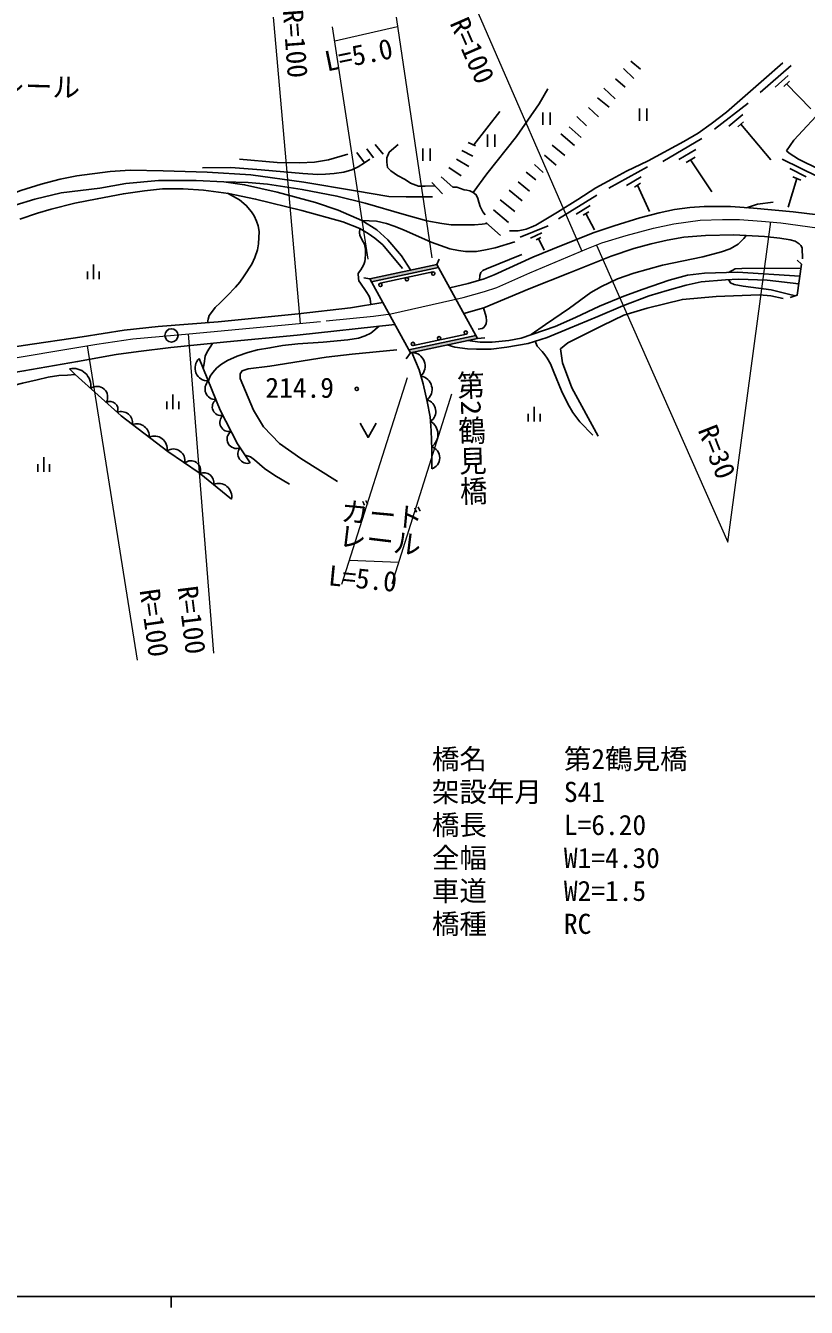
# Model space of a CAD drawing. Units: millimetres, scale not verified. Extents: x 40000 to 680000, y 20000 to 380000.
# Drawn here: x 254769 to 325768, y 204000 to 320596 of the extents above; entities that cross this region are included whole.
import ezdxf
from ezdxf.enums import TextEntityAlignment as Align

# ---------------------------------------------------------------- set-up
doc = ezdxf.new("R2010")
doc.units = ezdxf.units.MM
doc.header["$LTSCALE"] = 1000
doc.linetypes.add('CHAIN', pattern=[18.5, 12, -1.5, 3.5, -1.5])
for name, color, linetype, lineweight in [('M-BGD', 7, 'Continuous', 25), ('M-BMK', 2, 'CHAIN', 13), ('M-BMK-SRVR', 3, 'Continuous', 25), ('M-STR-HTXT', 7, 'Continuous', 13), ('M-STR-STR1', 1, 'Continuous', 25), ('M-TTL-BAND', 7, 'Continuous', 25)]:
    doc.layers.add(name, color=color, linetype=linetype, lineweight=lineweight)
doc.layers.add('M-BMK-HTXT', color=7, linetype='Continuous')
doc.styles.add('@ＭＳ ゴシック', font='')
doc.styles.add('ＭＳ ゴシック', font='')
doc.styles.get('@ＭＳ ゴシック').set_extended_font_data('@MS Gothic')
doc.styles.get('ＭＳ ゴシック').set_extended_font_data('MS Gothic')

msp = doc.modelspace()

# ---------------------------------------------------------------- hatches: boundary and pattern name
at = {"layer": 'M-STR-STR1'}
for points in [[(292306, 298603), (292155, 298877), (286065, 297575), (286216, 297301)], [(295866, 292142), (295715, 292416), (289625, 291114), (289776, 290840)]]:
    msp.add_hatch(color=256, dxfattribs=at).paths.add_polyline_path(points)

# ---------------------------------------------------------------- linework, layer by layer
at = {"layer": 'M-BGD'}
for p, q in [((309795, 317369), (310696, 316631)), ((309151, 316706), (310075, 315801)), ((321578, 314507), (324376, 316978)), ((322937, 314999), (324106, 316050)), ((307354, 314909), (308390, 313934)), ((308399, 315753), (309304, 314992)), ((323731, 315066), (324223, 315533)), ((323977, 315300), (326166, 313013)), ((306769, 314043), (307833, 313180)), ((295524, 309738), (297879, 312772)), ((301792, 312692), (301792, 311574)), ((302458, 312692), (302458, 311574)), ((305947, 313161), (306853, 312312)), ((310585, 313069), (310585, 311951)), ((311252, 313069), (311252, 311951)), ((317422, 311188), (320487, 313556)), ((318718, 311454), (319997, 312527)), ((304186, 311385), (305283, 310410)), ((304910, 312334), (305783, 311476)), ((319534, 311386), (320057, 311857)), ((319796, 311621), (322531, 308384)), ((296767, 310683), (296767, 309565)), ((297433, 310683), (297433, 309565)), ((303439, 310746), (304672, 309687)), ((312710, 308233), (316263, 310341)), ((284879, 309059), (285592, 308121)), ((285786, 309384), (286412, 308584)), ((286543, 309784), (287282, 308903)), ((290904, 309427), (290904, 308309)), ((291571, 309427), (291571, 308309)), ((294422, 309252), (295443, 308729)), ((295021, 309977), (295679, 309665)), ((302645, 309732), (303793, 308771)), ((314177, 308420), (315722, 309342)), ((293950, 308459), (295088, 307793)), ((301048, 307962), (301846, 307244)), ((301968, 308827), (303028, 307903)), ((314836, 308155), (315649, 308644)), ((315242, 308400), (317174, 305477)), ((323576, 308462), (326845, 306857)), ((292557, 306848), (293620, 305895)), ((293257, 307691), (294387, 306932)), ((300273, 307267), (301155, 306558)), ((307793, 305821), (311331, 307746)), ((309413, 306047), (310741, 306830)), ((324906, 306680), (324129, 304087)), ((324269, 307614), (325741, 306836)), ((324531, 306836), (325281, 306524)), ((291721, 306323), (292672, 305291)), ((298736, 305627), (299925, 304654)), ((299551, 306397), (300592, 305525)), ((310127, 305890), (310691, 306254)), ((310409, 306072), (311515, 303681)), ((297932, 304756), (299257, 303693)), ((303235, 303033), (306699, 305167)), ((297315, 303832), (298672, 302683)), ((304832, 303453), (306093, 304234)), ((305463, 303344), (305976, 303646)), ((305719, 303495), (306514, 302007)), ((296622, 302687), (297957, 301493)), ((299744, 301346), (302297, 302388)), ((300676, 301266), (301714, 301733)), ((301199, 301122), (301624, 301323)), ((301411, 301223), (301934, 300178)), ((260931, 297534), (260931, 298862)), ((260397, 297534), (260397, 298230)), ((261464, 297534), (261464, 298230)), ((287015, 297165), (291798, 298187)), ((290056, 291513), (294857, 292540)), ((268155, 285715), (268155, 287043)), ((267622, 285715), (267622, 286411)), ((268688, 285715), (268688, 286411)), ((301018, 284595), (301018, 285924)), ((300484, 284595), (300484, 285292)), ((301551, 284595), (301551, 285292)), ((256410, 280017), (256410, 281345)), ((255877, 280017), (255877, 280714)), ((256944, 280017), (256944, 280714))]:
    msp.add_line(p, q, dxfattribs=at)
for points in [[(298766, 301930), (299563, 301944), (300005, 302008), (300297, 302072), (300753, 302250), (301152, 302456), (303129, 303629), (304984, 304785), (306637, 305853), (308071, 306642), (309425, 307368), (311392, 308294), (314630, 310043), (315920, 310823), (317124, 311659), (318505, 312734), (321887, 315711), (323617, 317198)], [(323971, 309221), (324644, 310184), (327439, 313207), (330940, 316472)], [(295474, 305428), (296719, 307120), (299414, 310515), (301480, 313487), (302248, 314842)], [(288639, 309797), (287840, 309076), (287603, 308563), (287603, 308188), (287692, 307685), (287988, 307379), (288580, 306974), (289281, 306599), (289775, 306264), (290496, 306007), (291098, 305997), (292004, 306017)], [(323971, 309221), (324202, 308983), (325055, 308435), (326958, 307515), (328395, 306943), (330183, 306330), (332910, 305505), (337903, 304077), (340973, 303232), (340578, 301125)], [(270859, 307670), (273437, 307678), (276201, 307483), (279990, 307143), (281335, 307054), (282043, 307088), (282821, 307152), (283705, 307274), (284443, 307476), (285018, 307744), (285592, 308121), (286072, 308441)], [(274204, 308464), (277639, 308143), (279675, 308110), (281031, 308181), (282308, 308385), (284072, 308899)], [(243528, 297632), (246221, 300778), (248144, 302332), (250018, 303568), (251490, 304395), (252999, 305075), (254345, 305611), (256179, 306187), (257915, 306624), (259439, 306944), (262462, 307319), (264280, 307439), (267264, 307399), (271273, 307252), (275262, 307010), (280077, 306350), (284774, 305565), (287804, 305042), (289373, 305011), (291772, 305027)], [(253820, 304266), (255603, 304816), (258006, 305381), (261531, 305813), (263895, 306235), (266857, 306497), (270269, 306522), (272786, 306378), (274678, 306126), (277640, 305458), (281130, 304519), (283196, 303810), (285352, 302876), (286713, 302024), (287715, 301112), (288956, 299647), (289778, 298369)], [(254235, 302993), (255834, 303526), (257078, 303915), (259247, 304460), (261281, 304832), (263664, 305303), (265573, 305563), (267222, 305736), (269086, 305748), (270958, 305637), (273219, 305333), (275680, 304817), (279899, 303781), (283611, 302734), (285162, 302128), (285915, 301701), (286538, 301249), (287257, 300642), (289033, 298508)], [(272786, 306378), (275006, 306318), (276752, 306160), (279907, 305686), (283083, 305087), (285659, 304445), (289184, 303406), (291257, 302840), (292604, 302607), (293461, 302474), (295603, 302482), (296277, 302549), (296728, 302592)], [(293620, 305895), (293975, 305906), (294652, 305648), (294897, 305628), (295167, 305570), (295474, 305428), (295749, 305212), (295888, 304863), (295973, 304548), (296100, 304144), (296340, 303670), (296547, 303383)], [(273140, 305344), (274225, 304739), (274838, 304243), (275308, 303667), (275537, 303293), (275766, 302803), (275900, 302384), (276000, 301875), (275950, 300749), (275866, 300195), (275626, 299491), (275341, 298900), (274649, 297840), (274258, 297264), (273862, 296801), (273081, 296009), (272461, 295394), (271998, 294942), (271674, 294511), (271457, 294221), (271373, 293909), (271312, 293572)], [(320325, 304029), (321317, 304368), (322759, 304534)], [(293336, 296734), (295018, 297137), (296456, 297567), (297377, 297922), (300897, 299532), (303504, 300595), (306478, 301791), (308299, 302392), (310617, 303115), (312390, 303552), (313784, 303873), (315158, 304041), (316485, 304134), (318878, 304135), (320962, 303983), (324566, 303662), (328826, 303147)], [(285162, 302128), (285123, 301745), (285153, 301538), (285374, 301075), (285580, 300712), (285666, 300259), (285670, 299824), (285651, 299339), (285613, 299148), (285517, 298852), (285388, 298594), (285240, 298393), (285116, 298245), (285016, 298054), (285029, 297605), (285078, 297394), (285213, 297184), (285748, 296406), (286013, 295990), (286089, 295714), (286121, 295493), (286164, 295228)], [(285352, 302876), (286682, 302796), (287588, 302607), (288287, 302349), (289124, 302030), (291656, 300898), (293334, 300293), (294140, 300134), (294771, 300043), (295759, 300050), (296595, 300202), (297470, 300385), (299256, 300924)], [(294615, 294412), (296437, 294920), (300566, 296643), (304229, 298108), (308028, 299617), (310093, 300329), (311670, 300747), (313123, 301079), (314626, 301348), (316582, 301500), (319185, 301557), (321954, 301414), (323369, 301272), (324299, 301122), (324739, 300981), (325101, 300761), (325281, 300595), (325389, 300390), (325407, 299371)], [(300756, 292488), (302035, 293396), (304229, 294881), (306166, 296315), (307131, 296861), (308607, 297568), (310072, 298070), (312700, 298821), (316339, 299559), (318044, 300012), (318843, 300278), (319560, 300729), (320093, 301221), (320288, 301500)], [(296044, 297444), (296059, 297854), (296153, 298135), (296341, 298326), (296694, 298483), (299908, 299762)], [(318692, 298146), (319290, 298464), (319912, 298498), (325266, 298532)], [(293103, 291551), (293794, 291361), (294962, 291197), (295769, 291151), (297108, 291177), (298527, 291355), (300476, 291683), (302184, 292234), (304159, 293034), (306799, 294151), (309076, 295113), (311465, 296006), (313102, 296516), (314842, 296979), (316195, 297278), (318405, 297476), (319602, 297536), (322213, 297437), (325071, 297122)], [(294945, 291945), (296119, 291797), (297205, 291787), (298697, 291968), (299836, 292179), (302930, 293219), (304777, 294036), (306957, 295062), (309165, 295976), (310937, 296623), (313291, 297440), (314951, 297890), (316498, 298072), (319498, 298173), (325164, 297794)], [(318689, 297491), (318863, 297191), (319214, 297056), (320012, 296907), (322581, 296554), (324132, 296174), (324788, 296020)], [(237071, 288724), (242610, 289565), (248176, 290489), (254534, 291510), (259900, 292287), (263735, 292896), (266831, 293221), (272288, 293649), (279562, 294368), (284304, 294925), (287260, 295406)], [(306835, 283244), (304443, 287654), (303588, 289929), (303397, 291185), (304091, 291727), (307227, 293307), (309164, 294271), (311288, 294890), (314504, 295687), (317578, 295953), (321512, 296117), (322533, 296025), (323654, 295768)], [(296422, 294916), (296641, 294101), (296682, 293753), (296647, 293479), (296572, 293329), (296439, 293148), (296297, 293037), (295917, 292971)], [(235383, 286274), (245957, 287742), (254614, 289182), (259487, 290035), (262994, 290672), (265035, 290947), (267970, 291310), (273060, 291826), (279454, 292431), (288357, 293416)], [(286929, 293258), (286147, 292626), (285655, 292371), (285035, 292179), (284084, 292023), (281814, 291814), (279515, 291658), (278129, 291494), (276987, 291283), (275847, 291090), (274981, 290853), (274005, 290516), (273120, 290123), (272591, 289813), (272163, 289467), (271789, 289048), (271543, 288701), (271393, 288270)], [(271758, 291694), (271289, 290935), (271109, 290531), (270997, 289861), (270926, 289419)], [(301096, 291883), (301294, 291441), (301741, 290951), (301996, 290638), (302196, 290349), (302505, 289835), (302804, 289074), (303494, 287364), (304084, 286195), (304539, 285405), (305163, 284563), (306358, 283338)], [(288511, 291093), (284449, 290722), (282103, 290423), (276981, 289618), (275001, 289367), (274472, 289209), (274288, 288919), (274288, 288483), (275482, 285603), (276395, 284113), (277852, 282579), (279809, 281218), (283128, 279131)], [(289898, 290866), (290569, 289272), (290911, 288022), (291291, 286417), (291547, 285006), (291663, 283749), (291702, 282034), (291694, 280267)], [(258766, 289381), (259264, 288847), (263463, 285102), (267705, 281851), (270538, 279919), (273486, 277533)], [(270561, 290314), (272471, 285618), (274041, 282547), (275193, 280811)], [(249661, 288358), (250187, 287797), (250867, 287566), (252113, 287578), (252966, 287670), (254479, 288075), (255816, 288374), (256819, 288605), (257799, 288766), (258572, 288812), (259264, 288847)], [(285202, 284425), (285918, 283130), (286633, 284425)], [(274729, 281510), (275231, 281373), (275591, 281098), (276489, 280316), (277443, 279669), (278770, 278893)]]:
    msp.add_lwpolyline(points, dxfattribs=at)
for centre in [(289442, 297531), (291834, 298043), (287028, 297015), (294797, 292677), (289986, 291646), (292368, 292158), (284886, 287551)]:
    msp.add_circle(centre, 150, dxfattribs=at)
for centre, radius, start, end in [((289863, 289629), 1237, 313.60993, 88.37987), ((259106, 287832), 1586, 351.19829, 102.37353), ((271343, 289441), 1172, 131.81187, 272.44152), ((272060, 287548), 982, 132.76003, 271.49336), ((290490, 287514), 1240, 308.45793, 79.4748), ((261252, 286806), 975, 330.06855, 126.47626), ((262444, 285695), 714, 337.52429, 119.02053), ((272538, 285914), 794, 124.77147, 282.88252), ((290991, 285501), 1076, 303.45506, 75.45536), ((263462, 284449), 1036, 352.55756, 110.21504), ((273275, 284507), 845, 131.49831, 282.64697), ((290884, 283411), 1383, 305.96193, 59.59079), ((264859, 283221), 1155, 356.41504, 108.6711), ((273933, 282979), 847, 123.88249, 293.45291), ((266497, 282116), 1141, 349.93603, 115.15012), ((274949, 281651), 874, 140.99195, 286.15992), ((291355, 281280), 1068, 288.52698, 71.36466), ((268192, 281020), 1064, 348.51684, 122.53377), ((269799, 280145), 870, 340.43822, 130.38816), ((270986, 279045), 889, 347.57132, 114.46001), ((272321, 277762), 1188, 348.84728, 113.18406)]:
    msp.add_arc(centre, radius, start, end, dxfattribs=at)
at = {"layer": 'M-BMK'}
msp.add_lwpolyline([(247190, 289248), (257616, 291005), (261258, 291610), (264510, 292103), (269641, 292561), (282107, 293733), (286404, 294182), (287993, 294389), (294566, 295868), (296500, 296410), (297619, 296776), (300610, 298097), (305813, 300280), (307178, 300831), (309373, 301511), (311881, 302179), (313714, 302576), (316119, 302899), (318146, 302972), (319680, 302957), (321682, 302820), (323450, 302647), (326744, 302216)], dxfattribs=at)
at = {"layer": 'M-BMK-SRVR'}
msp.add_circle((268026, 292417), 600, dxfattribs=at)
at = {"layer": 'M-STR-HTXT'}
for p, q in [((279774, 293513), (277188, 322751)), ((288364, 321978), (291718, 299470)), ((295935, 321744), (305348, 300086)), ((285909, 299362), (282685, 320481)), ((282879, 319209), (288581, 320517)), ((318613, 273603), (322534, 302737)), ((306694, 300636), (318613, 273603)), ((271881, 263507), (269572, 292555)), ((260365, 291462), (264901, 262872)), ((283510, 269783), (289485, 288593)), ((293494, 287057), (288082, 269828)), ((284207, 271976), (288700, 271797))]:
    msp.add_line(p, q, dxfattribs=at)
at = {"layer": 'M-STR-STR1'}
for p, q in [((286065, 297575), (292155, 298877)), ((286216, 297301), (292306, 298603)), ((289625, 291114), (295715, 292416)), ((289776, 290840), (295866, 292142))]:
    msp.add_line(p, q, dxfattribs=at)
for points in [[(292383, 299367), (292155, 298877), (295866, 292142), (296538, 292182)], [(324928, 299271), (325316, 298895), (324925, 296063), (324283, 295860)], [(285530, 297644), (286065, 297575), (289776, 290840), (289383, 290293)]]:
    msp.add_lwpolyline(points, dxfattribs=at)
at = {"layer": 'M-TTL-BAND'}
for p, q in [((40000, 205000), (579000, 205000)), ((268000, 205000), (268000, 204000))]:
    msp.add_line(p, q, dxfattribs=at)

# ---------------------------------------------------------------- texts
at = {"layer": 'M-BGD', "style": 'ＭＳ ゴシック'}
msp.add_text('214.9', height=1833, dxfattribs=at).set_placement((276573, 286194), align=Align.BOTTOM_LEFT)
at = {"layer": 'M-BMK-HTXT', "style": '@ＭＳ ゴシック', "width": 1.1}
msp.add_text('第2鶴見橋', height=1833, rotation=271.507, dxfattribs=at).set_placement((293727, 289235), align=Align.BOTTOM_LEFT)
at = {"layer": 'M-STR-HTXT', "style": 'ＭＳ ゴシック'}
for s, rotation, p in [('R=100', 274.289, (277609, 321948)), ('R=100', 293.629, (292806, 320607)), ('L=5.0', 11.518, (282289, 315885)), ('ガードレール', 358.572, (244683, 313872)), ('R=30', 291.482, (315360, 283612)), ('ガード', 354.699, (283376, 275019)), ('レール', 353.08, (283099, 272758)), ('L=5.0', 354.369, (282186, 269148)), ('R=100', 277.06, (268040, 269445)), ('R=100', 278.021, (264582, 269159))]:
    msp.add_text(s, height=1833, rotation=rotation, dxfattribs=at).set_placement(p, align=Align.BOTTOM_LEFT)
for s, p in [('橋名', (291717, 252422)), ('第2鶴見橋', (303717, 252422)), ('架設年月', (291717, 249422)), ('S41', (303717, 249422)), ('橋長', (291717, 246422)), ('L=6.20', (303717, 246422)), ('全幅', (291717, 243422)), ('W1=4.30', (303717, 243422)), ('車道', (291717, 240422)), ('W2=1.5', (303717, 240422)), ('橋種', (291717, 237422)), ('RC', (303717, 237422))]:
    msp.add_text(s, height=1833, dxfattribs=at).set_placement(p, align=Align.BOTTOM_LEFT)

doc.saveas('drawing.dxf')
